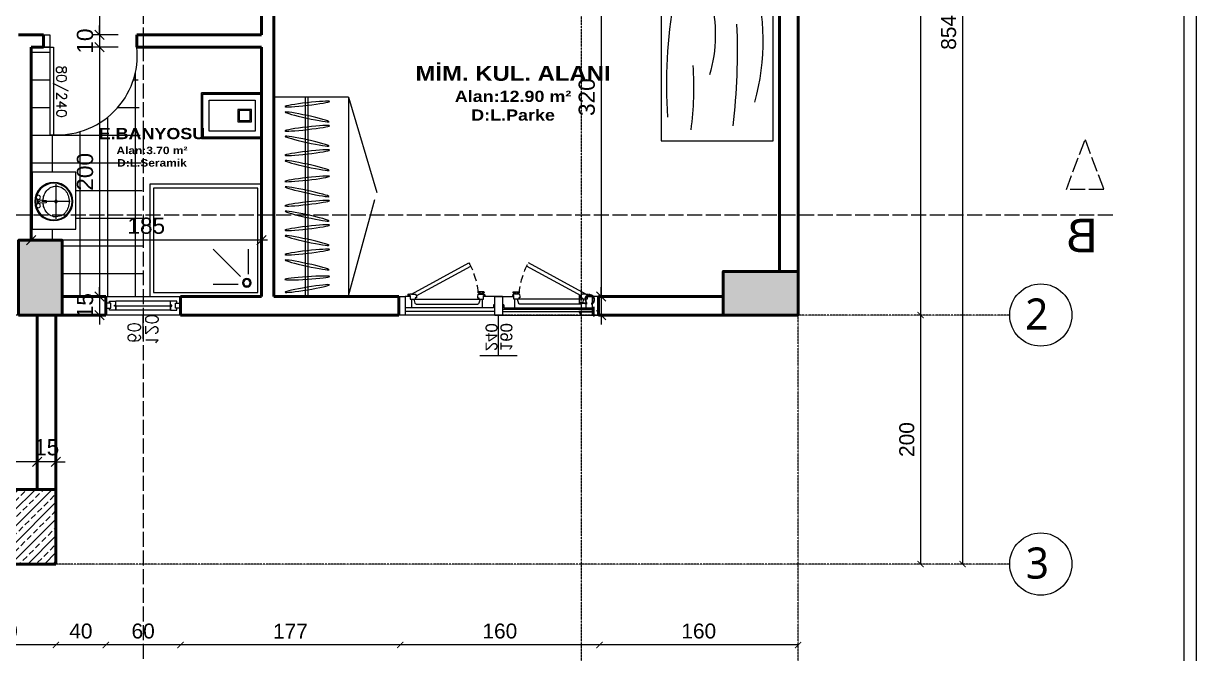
# Model space of a CAD drawing. Header units: millimetres. Extents: x 14753 to 45183, y 5640 to 19518.
# Drawn here: x 22246 to 23188, y 16275 to 16781 of the extents above; entities that cross this region are included whole.
import ezdxf

# ---------------------------------------------------------------- set-up
doc = ezdxf.new("R2010")
doc.units = ezdxf.units.MM
for name, pattern in [('ACAD_ISO02W100', [15, 12, -3]), ('DASHDOT', [25.4, 12.7, -6.35, 0, -6.35]), ('DASHDOT2', [0.5, 0.25, -0.125, 0, -0.125]), ('DASHED2', [0.375, 0.25, -0.125]), ('DOT', [0.25, 0, -0.25])]:
    doc.linetypes.add(name, pattern=pattern)
for name, color, linetype, lineweight in [('CERCEVE', 66, 'Continuous', 0), ('Duvar', 1, 'Continuous', 50), ('EŞYA TEFRİŞ', 53, 'Continuous', 13), ('GORUNUS_6_TWA', 69, 'Continuous', 9), ('k aks', 44, 'DASHDOT', 18), ('k dis olcu', 43, 'Continuous', 18), ('k ic olcu', 254, 'Continuous', 18), ('k tarama', 252, 'Continuous', 9), ('k ıslak mekan tarama', 252, 'Continuous', 9), ('kesiklii çizgi', 244, 'ACAD_ISO02W100', 5), ('Kolon', 30, 'Continuous', 50)]:
    doc.layers.add(name, color=color, linetype=linetype, lineweight=lineweight)
for name, color, linetype in [('doğrama', 140, 'Continuous'), ('kapı', 11, 'Continuous'), ('pencere', 2, 'Continuous'), ('Standart', 7, 'Continuous'), ('tefriş', 140, 'Continuous'), ('YAzı', 7, 'Continuous')]:
    doc.layers.add(name, color=color, linetype=linetype)
doc.styles.add('MtXpl_Segoe_UI', font='segoeui.ttf')
doc.styles.add('OLCU', font='romans.shx')
doc.styles.add('ROMANT', font='arial.ttf', dxfattribs={"width": 0.8, "height": 0.125})
doc.styles.get("Standard").update_dxf_attribs({"font": 'arial.ttf'})
doc.styles.add('TCOMPLEX', font='complex.shx')
doc.styles.add('Vaziyet Yazı', font='bgothm.ttf', dxfattribs={"height": 25})
doc.dimstyles.new('icolcu', dxfattribs={"dimtxt": 13, "dimasz": 7.5, "dimexe": 5, "dimexo": 5, "dimgap": 5, "dimtad": 1, "dimdec": 0, "dimtxsty": 'Standard', "dimblk": 'OBLIQUE', "dimcen": 2.5, "dimdle": 5, "dimclrd": 256, "dimclre": 256, "dimclrt": 256, "dimadec": 4, "dimazin": 0, "dimtfac": 1, "dimtdec": 0, "dimtix": 1, "dimtmove": 2, "dimatfit": 3, "dimldrblk": 'OBLIQUE', "dimfxl": 1, "dimarcsym": 0})
doc.dimstyles.new('icölcü', dxfattribs={"dimtxt": 12, "dimasz": 5, "dimexe": 1.25, "dimexo": 0.625, "dimgap": 5, "dimtad": 1, "dimdec": 0, "dimtxsty": 'Standard', "dimblk": 'ARCHTICK', "dimcen": -10, "dimse1": 1, "dimse2": 1, "dimadec": 0, "dimazin": 0, "dimtfac": 1, "dimtdec": 0, "dimtix": 1, "dimtmove": 0, "dimatfit": 3, "dimldrblk": 'ARCHTICK', "dimfxl": 1, "dimarcsym": 0})
pattern_1 = [(45, (-7754.55, -1210.899), (-6.73519209, 6.73519209), []), (45, (-7747.815, -1210.899), (-6.73519209, 6.73519209), [4.7625, -2.38125])]

# ---------------------------------------------------------------- blocks, each defined once
blk = doc.blocks.new('160-240 2')
at = {"layer": 'pencere', "lineweight": 25, "ltscale": 25}
for p, q in [((24989.05, 13487.42), (25035.12, 13512.57)), ((25128.87, 13487.42), (25082.8, 13512.57)), ((24992.74, 13486.02), (25036.56, 13509.94)), ((25125.18, 13486.02), (25081.37, 13509.94))]:
    blk.add_line(p, q, dxfattribs=at)
at = {"layer": 'pencere', "lineweight": 25}
for p, q in [((24987.89, 13485.66), (24983.89, 13485.66)), ((24986.39, 13486.42), (24987.89, 13486.42)), ((24987.32, 13487.28), (24986.89, 13486.43)), ((24986.89, 13486.42), (24986.89, 13486.43)), ((24987.89, 13486.42), (24986.89, 13486.42)), ((24988.89, 13487.42), (24987.54, 13487.42)), ((24987.89, 13486.42), (24987.89, 13483.42)), ((24987.89, 13483.42), (24988.89, 13483.42)), ((24988.89, 13487.42), (24992.19, 13487.42)), ((24988.89, 13483.42), (25045.9, 13483.42)), ((24988.89, 13483.42), (24988.89, 13476.42)), ((24990.89, 13483.42), (24991.7, 13480.18)), ((24991.89, 13484.42), (24991.89, 13483.42)), ((24992.89, 13484.42), (24991.89, 13484.42)), ((24992.44, 13487.23), (24992.89, 13485.42)), ((24992.89, 13485.42), (24992.89, 13484.42)), ((25042.35, 13487.23), (25041.9, 13485.42)), ((25041.9, 13485.42), (25041.9, 13484.42)), ((25041.9, 13484.42), (25042.9, 13484.42)), ((25042.4, 13489.17), (25042.4, 13488.67)), ((25042.59, 13487.42), (25045.9, 13487.42)), ((25047.15, 13489.42), (25042.65, 13489.42)), ((25042.65, 13488.42), (25044.15, 13488.42)), ((25042.9, 13484.42), (25042.9, 13483.42)), ((25044.04, 13483.41), (25043.1, 13480.15)), ((25044.4, 13488.17), (25044.4, 13487.42)), ((25045.4, 13487.42), (25045.4, 13488.17)), ((25045.65, 13488.42), (25047.15, 13488.42)), ((25045.9, 13487.42), (25047.24, 13487.42)), ((25045.9, 13476.42), (25045.9, 13483.42)), ((25045.9, 13483.42), (25046.9, 13483.42)), ((25046.9, 13483.42), (25046.9, 13486.42)), ((25046.9, 13486.42), (25047.9, 13486.42)), ((25046.9, 13486.42), (25047.9, 13486.42)), ((25062.03, 13485.66), (25046.9, 13485.66)), ((25047.4, 13488.67), (25047.4, 13489.17)), ((25047.47, 13487.28), (25047.9, 13486.43)), ((25047.9, 13486.42), (25047.9, 13486.43)), ((25055.9, 13485.66), (25071.03, 13485.66)), ((25070.46, 13487.28), (25070.03, 13486.43)), ((25070.03, 13486.42), (25070.03, 13486.43)), ((25071.03, 13486.42), (25070.03, 13486.42)), ((25071.03, 13486.42), (25070.03, 13486.42)), ((25070.53, 13488.67), (25070.53, 13489.17)), ((25072.03, 13487.42), (25070.68, 13487.42)), ((25070.78, 13489.42), (25075.28, 13489.42)), ((25072.28, 13488.42), (25070.78, 13488.42)), ((25071.03, 13483.42), (25071.03, 13486.42)), ((25072.03, 13483.42), (25071.03, 13483.42)), ((25075.33, 13487.42), (25072.03, 13487.42)), ((25129.03, 13483.42), (25072.03, 13483.42)), ((25072.03, 13476.42), (25072.03, 13483.42)), ((25072.53, 13487.42), (25072.53, 13488.17)), ((25073.53, 13488.17), (25073.53, 13487.42)), ((25075.28, 13488.42), (25073.78, 13488.42)), ((25073.89, 13483.41), (25074.82, 13480.15)), ((25076.03, 13484.42), (25075.03, 13484.42)), ((25075.03, 13484.42), (25075.03, 13483.42)), ((25075.53, 13489.17), (25075.53, 13488.67)), ((25075.57, 13487.23), (25076.03, 13485.42)), ((25076.03, 13485.42), (25076.03, 13484.42)), ((25125.49, 13487.23), (25125.03, 13485.42)), ((25125.03, 13485.42), (25125.03, 13484.42)), ((25125.03, 13484.42), (25126.03, 13484.42)), ((25129.03, 13487.42), (25125.73, 13487.42)), ((25126.03, 13484.42), (25126.03, 13483.42)), ((25127.03, 13483.42), (25126.22, 13480.18)), ((25129.03, 13487.42), (25130.38, 13487.42)), ((25129.03, 13483.42), (25129.03, 13476.42)), ((25130.03, 13483.42), (25129.03, 13483.42)), ((25131.53, 13486.42), (25130.03, 13486.42)), ((25130.03, 13486.42), (25130.03, 13483.42)), ((25130.03, 13486.42), (25131.03, 13486.42)), ((25130.03, 13485.66), (25134.03, 13485.66)), ((25130.6, 13487.28), (25131.03, 13486.43)), ((25131.03, 13486.42), (25131.03, 13486.43)), ((24988.89, 13476.42), (24983.89, 13476.42)), ((25055.95, 13475.42), (24983.89, 13475.42)), ((25045.9, 13476.42), (24988.89, 13476.42)), ((24992.67, 13479.42), (25042.14, 13479.42)), ((25054.82, 13476.42), (25045.9, 13476.42)), ((25054.82, 13478.92), (25055.92, 13478.93)), ((25054.82, 13478.92), (25054.82, 13476.42)), ((25055.93, 13480.16), (25055.92, 13480.16)), ((25062.03, 13478.92), (25063.11, 13478.92)), ((25063.11, 13478.92), (25063.11, 13476.42)), ((25063.11, 13476.42), (25072.03, 13476.42)), ((25072.03, 13476.42), (25129.03, 13476.42)), ((25125.25, 13479.42), (25075.78, 13479.42)), ((25129.03, 13476.42), (25134.03, 13476.42)), ((25055.94, 13473.42), (24983.89, 13473.42)), ((25061.95, 13470.66), (24983.89, 13470.66)), ((25055.97, 13470.66), (25134.03, 13470.66)), ((25062.07, 13473.42), (25134.03, 13473.42))]:
    blk.add_line(p, q, dxfattribs=at)
at = {"layer": 'pencere', "linetype": 'DOT', "lineweight": 25}
for p, q in [((24986.89, 13486.92), (24985.89, 13486.92)), ((24986.39, 13487.42), (24986.39, 13486.42)), ((25131.03, 13486.92), (25132.03, 13486.92)), ((25131.53, 13487.42), (25131.53, 13486.42))]:
    blk.add_line(p, q, dxfattribs=at)
at = {"layer": 'pencere', "lineweight": 20}
for p, q in [((25059.03, 13437.89), (25059.03, 13470.66)), ((25044.03, 13437.89), (25074.03, 13437.89))]:
    blk.add_line(p, q, dxfattribs=at)
at = {"layer": 'pencere', "lineweight": 25}
for points in [[(24978.89, 13485.66), (24983.89, 13485.66), (24983.89, 13470.66), (24978.89, 13470.66)], [(25062.03, 13485.66), (25055.9, 13485.66), (25055.97, 13470.66), (25062.1, 13470.66)], [(25139.03, 13485.66), (25134.03, 13485.66), (25134.03, 13470.66), (25139.03, 13470.66)]]:
    blk.add_lwpolyline(points, close=True, dxfattribs=at)
for centre in [(24986.39, 13486.92), (25131.53, 13486.92)]:
    blk.add_circle(centre, 0.5, dxfattribs=at)
at = {"layer": 'pencere', "linetype": 'DASHED2', "lineweight": 25, "ltscale": 25}
for centre, start, end in [((24981.51, 13483.31), 3.86149, 28.62806), ((25136.41, 13483.31), 151.37194, 176.13851)]:
    blk.add_arc(centre, 61.07, start, end, dxfattribs=at)
at = {"layer": 'pencere', "lineweight": 25}
for centre, radius, start, end in [((24987.54, 13487.17), 0.25, 90, 153.20392), ((24992.19, 13487.17), 0.25, 14.03624, 90), ((25042.59, 13487.17), 0.25, 90, 165.96376), ((25042.65, 13489.17), 0.25, 90, 180), ((25042.65, 13488.67), 0.25, 180, 270), ((25044.15, 13488.17), 0.25, 360, 90), ((25045.65, 13488.17), 0.25, 90, 180), ((25047.15, 13489.17), 0.25, 360, 90), ((25047.15, 13488.67), 0.25, 270, 360), ((25047.24, 13487.17), 0.25, 26.79608, 90), ((25070.68, 13487.17), 0.25, 90, 153.20392), ((25070.78, 13489.17), 0.25, 90, 180), ((25070.78, 13488.67), 0.25, 180, 270), ((25072.28, 13488.17), 0.25, 0, 90), ((25073.78, 13488.17), 0.25, 90, 180), ((25075.28, 13489.17), 0.25, 0, 90), ((25075.28, 13488.67), 0.25, 270, 0), ((25075.33, 13487.17), 0.25, 14.03624, 90), ((25125.73, 13487.17), 0.25, 90, 165.96376), ((25130.38, 13487.17), 0.25, 26.79608, 90), ((24992.67, 13480.42), 1, 194.03624, 270), ((25042.14, 13480.42), 1, 270, 344.04695), ((25075.78, 13480.42), 1, 195.95305, 270), ((25125.25, 13480.42), 1, 270, 345.96376)]:
    blk.add_arc(centre, radius, start, end, dxfattribs=at)
at = {"layer": 'pencere', "lineweight": 20, "style": 'ROMANT'}
for s, p in [('160', (25057.57, 13441.78)), ('240', (25069.53, 13441.68))]:
    blk.add_text(s, height=9.6, rotation=90, dxfattribs=at).set_placement(p)
blk = doc.blocks.new('yatak 190x90')
at = {"layer": 'EŞYA TEFRİŞ'}
for p, q in [((0, -190), (0, 0)), ((0, 0), (90, 0)), ((90, 0), (90, -190)), ((95, -192), (-5, -192)), ((-5, -192), (-5, -195)), ((95, -195), (-5, -195)), ((90, -190), (0, -190)), ((95, -192), (95, -195))]:
    blk.add_line(p, q, dxfattribs=at)
for centre, radius, start, end in [((-219.29, -42.27), 245.4, 355.79083, 7.83751), ((-473.53, -71.98), 534.64, 357.69213, 6.43503), ((401.38, -45.55), 396.72, 176.1493, 189.79828), ((-105.46, -80.56), 187.17, 343.54133, 15.3664), ((-71.07, -85.48), 114.65, 345.24205, 16.56878), ((23.27, -70.24), 57.11, 245.95007, 303.04948), ((96.39, -98.29), 99.36, 194.03256, 247.36813), ((151.62, -149.09), 102.02, 162.31719, 203.63996), ((61.95, -250.61), 101.07, 79.62539, 94.82117), ((5.22, -159.63), 0.81, 354.97604, 257.7791), ((29.47, -212.23), 57.52, 103.77674, 114.05422), ((61.31, -172.2), 25.41, 341.01357, 31.37446), ((47.69, -171.12), 43.97, 165.91706, 195.03884), ((5.47, -183.62), 1.11, 102.58609, 332.68271), ((45.97, -1.57), 186.79, 257.78737, 272.47958), ((69.33, -167.38), 20.59, 269.09752, 295.93881)]:
    blk.add_arc(centre, radius, start, end, dxfattribs=at)
blk = doc.blocks.new('dolap 180x65')
at = {"layer": 'EŞYA TEFRİŞ'}
for p, q in [((-5, 0), (-65, 0)), ((-65, -160), (-65, 0)), ((-32.5, 0), (-32.5, -160)), ((-30.5, 0), (-30.5, -160)), ((-5, 0), (-5, -160)), ((-65, -0.5), (-86.08, -77.67)), ((-65, -160), (-87.82, -83.32)), ((-65, -160), (-5, -160))]:
    blk.add_line(p, q, dxfattribs=at)
at = {"layer": 'EŞYA TEFRİŞ', "extrusion": (0, 0, -1)}
for centre, major_axis in [((-31.81, -6.28), (17.79, 2.96)), ((-31.71, -14.76), (17.99, 1.15)), ((-31.68, -25.25), (17.62, -3.85)), ((-31.82, -35.59), (17.91, 2.05)), ((-31.68, -44.84), (17.62, -3.85)), ((-31.82, -55.18), (17.91, 2.05)), ((-31.68, -64.44), (17.62, -3.85)), ((-31.82, -74.78), (17.91, 2.05)), ((-31.68, -84.03), (17.62, -3.85)), ((-31.82, -94.37), (17.91, 2.05)), ((-31.68, -105.05), (17.62, -3.85)), ((-31.82, -115.39), (17.91, 2.05)), ((-31.68, -124.64), (17.62, -3.85)), ((-31.82, -134.98), (17.91, 2.05)), ((-31.68, -144.12), (17.62, -3.85)), ((-31.82, -154.45), (17.91, 2.05))]:
    blk.add_ellipse(centre, major_axis=major_axis, ratio=0.056377, dxfattribs=at)
blk = doc.blocks.new('klozet gömme')
at = {"layer": 'tefriş'}
for p, q in [((19944.26, 5886.89), (19992.26, 5886.89)), ((19992.26, 5886.89), (19944.26, 5886.89)), ((19944.26, 5886.89), (19944.26, 5850.13)), ((19944.26, 5885.89), (19991.26, 5885.89)), ((19949.26, 5856.13), (19949.26, 5880.89)), ((19949.26, 5880.89), (19986.26, 5880.89)), ((19986.26, 5880.89), (19986.26, 5856.13)), ((19991.26, 5885.89), (19991.26, 5851.13)), ((19992.26, 5886.89), (19992.26, 5850.13)), ((19992.26, 5850.13), (19992.26, 5886.89)), ((19963.26, 5873.51), (19952.26, 5873.51)), ((19952.26, 5873.51), (19952.26, 5863.51)), ((19962.26, 5872.51), (19953.26, 5872.51)), ((19953.26, 5872.51), (19953.26, 5864.51)), ((19962.26, 5864.51), (19962.26, 5872.51)), ((19963.26, 5863.51), (19963.26, 5873.51)), ((19952.26, 5863.51), (19963.26, 5863.51)), ((19953.26, 5864.51), (19962.26, 5864.51)), ((19991.26, 5851.13), (19944.26, 5851.13)), ((19986.26, 5856.13), (19949.26, 5856.13)), ((19992.26, 5850.13), (19944.26, 5850.13)), ((19944.26, 5850.13), (19992.26, 5850.13))]:
    blk.add_line(p, q, dxfattribs=at)
blk = doc.blocks.new('lavabo 2')
at = {"layer": 'tefriş', "lineweight": 13}
for p, q in [((4054.38, 1972.62), (4054.38, 2018.37)), ((4054.38, 2018.37), (4090.38, 2018.37)), ((4055.38, 1972.62), (4055.38, 2018.37)), ((4090.38, 2018.37), (4090.38, 1972.62)), ((4074.38, 1982.26), (4074.38, 2010.26)), ((4074.38, 2008.86), (4074.38, 2010.26)), ((4078.42, 2007.75), (4074.48, 2008.66)), ((4059.31, 1994.31), (4059.31, 1998.21)), ((4061.18, 1998.01), (4061.18, 1998.21)), ((4066.58, 1997.19), (4061.48, 1997.68)), ((4061.71, 1996.26), (4060.38, 1996.26)), ((4061.18, 1994.31), (4061.18, 1994.51)), ((4061.48, 1994.85), (4066.58, 1995.33)), ((4085.71, 1996.26), (4063.04, 1996.26)), ((4066.58, 1995.33), (4066.58, 1997.19)), ((4074.38, 1982.99), (4074.38, 1984.26)), ((4090.38, 1972.62), (4054.38, 1972.62))]:
    blk.add_line(p, q, dxfattribs=at)
for centre, radius in [((4072.64, 1996.26), 15.33), ((4072.64, 1996.26), 14.67), ((4060.24, 1999.59), 1.67), ((4060.24, 1992.93), 1.67), ((4060.24, 1996.26), 0.533), ((4074.38, 1996.26), 1)]:
    blk.add_circle(centre, radius, dxfattribs=at)
for centre, radius, start, end in [((4075.28, 1998.02), 10.83, 115.99472, 139.65335), ((4074.48, 1999.67), 8.99, 90, 115.99472), ((4073.67, 1998.02), 10.83, 40.34665, 64.00528), ((4061.51, 1998.01), 0.333, 180, 264.60905), ((4078.5, 1996.26), 14.56, 160.61513, 175.36226), ((4076.53, 1996.95), 12.47, 139.65335, 160.61513), ((4072.42, 1996.95), 12.47, 19.38487, 40.34665), ((4070.45, 1996.26), 14.56, 360, 19.38487), ((4061.51, 1994.51), 0.333, 95.39095, 180), ((4078.5, 1996.26), 14.56, 184.63774, 199.38487), ((4076.53, 1995.57), 12.47, 199.38487, 220.34665), ((4072.42, 1995.57), 12.47, 319.65335, 340.61513), ((4070.45, 1996.26), 14.56, 340.61513, 360), ((4075.28, 1994.5), 10.83, 220.34665, 244.00528), ((4074.48, 1992.86), 8.99, 244.00528, 270), ((4074.48, 1992.86), 8.99, 270, 295.99472), ((4073.67, 1994.5), 10.83, 295.99472, 319.65335)]:
    blk.add_arc(centre, radius, start, end, dxfattribs=at)
blk = doc.blocks.new('KASA-2')
for p, q in [((-0.5, -0.5), (-0.5, 0.5)), ((-0.5, 0.5), (0.5, 0.5)), ((0.5, 0.5), (0.5, -0.5)), ((0.5, -0.5), (-0.5, -0.5))]:
    blk.add_line(p, q)
blk = doc.blocks.new('80 lık kapı 2')
at = {"layer": 'kapı'}
for p, q in [((4385.24, 2276.43), (4393.19, 2276.43)), ((4390.24, 2276.43), (4393.19, 2276.43)), ((4390.24, 2276.43), (4390.24, 2206.43)), ((4393.19, 2276.43), (4393.19, 2206.48))]:
    blk.add_line(p, q, dxfattribs=at)
blk.add_arc((4396.56, 2270.11), 64, 264.33547, 5.66453, dxfattribs=at)
at = {"layer": 'kapı', "xscale": 5, "yscale": 10, "zscale": 5, "rotation": 180}
for p in [(4387.74, 2281.43), (4462.74, 2281.43)]:
    blk.add_blockref('KASA-2', p, dxfattribs=at)
at = {"layer": 'kapı', "style": 'OLCU'}
blk.add_text('80/240', height=8, rotation=270, dxfattribs=at).set_placement((4395.74, 2261.77))
blk = doc.blocks.new('küvet')
at = {"layer": 'tefriş'}
for p, q in [((4114.65, 2070.49), (4114.65, 2160.49)), ((4114.65, 2160.49), (4204.38, 2160.49)), ((4204.38, 2160.49), (4204.38, 2070.49)), ((4117.65, 2073.49), (4117.65, 2157.49)), ((4117.65, 2157.49), (4201.38, 2157.49)), ((4201.38, 2157.49), (4201.38, 2073.49)), ((4201.38, 2073.49), (4117.65, 2073.49)), ((4204.38, 2070.49), (4114.65, 2070.49))]:
    blk.add_line(p, q, dxfattribs=at)
at = {"layer": 'tefriş', "lineweight": 13}
for p, q in [((4165.7, 2150.61), (4185.7, 2150.61)), ((4187.7, 2144.61), (4165.7, 2122.61)), ((4193.7, 2122.61), (4193.7, 2142.61))]:
    blk.add_line(p, q, dxfattribs=at)
for radius in [3.5, 2.6]:
    blk.add_circle((4192.65, 2149.56), radius, dxfattribs=at)
blk = doc.blocks.new('KESİT')
at = {"layer": 'kesiklii çizgi', "color": 3}
for p, q in [((381060, 4552610), (381060, 4551290)), ((380303.46, 4551890), (380288.46, 4551850)), ((380318.46, 4551850), (380303.46, 4551890)), ((380281.07, 4551829.46), (381920, 4551829.46))]:
    blk.add_line(p, q, dxfattribs=at)
blk.add_lwpolyline([(380288.46, 4551850), (380318.46, 4551850)], dxfattribs=at)
blk.add_text('B', height=27, dxfattribs=at).set_placement((380293.46, 4551799.5))
blk = doc.blocks.new('60-120')
at = {"layer": 'GORUNUS_6_TWA', "color": 2, "linetype": 'Continuous', "ltscale": 0.02}
for p, q in [((374289.58, 4546016.34), (374289.58, 4545997.16)), ((374266.58, 4545989.66), (374312.58, 4545989.66)), ((374311.58, 4545993.16), (374267.58, 4545993.16)), ((374311.58, 4545986.16), (374267.58, 4545986.16))]:
    blk.add_line(p, q, dxfattribs=at)
blk.add_lwpolyline([(374319.58, 4545997.16), (374259.58, 4545997.16), (374259.58, 4545982.16), (374319.58, 4545982.16)], close=True, dxfattribs=at)
for points in [[(374259.58, 4545991.66), (374263.58, 4545991.66), (374263.58, 4545987.66), (374259.58, 4545987.66), (374259.58, 4545991.66)], [(374267.58, 4545993.16), (374262.58, 4545993.16), (374262.58, 4545991.66)], [(374262.58, 4545987.66), (374262.58, 4545986.16), (374267.58, 4545986.16), (374267.58, 4545986.16)], [(374267.58, 4545990.16), (374267.58, 4545993.16), (374267.58, 4545993.16), (374267.58, 4545990.16), (374266.58, 4545990.16), (374266.58, 4545989.16), (374267.58, 4545989.16), (374267.58, 4545986.16)], [(374311.58, 4545993.16), (374316.58, 4545993.16), (374316.58, 4545991.66)], [(374311.58, 4545990.16), (374311.58, 4545993.16), (374311.58, 4545993.16), (374311.58, 4545990.16), (374312.58, 4545990.16), (374312.58, 4545989.16), (374311.58, 4545989.16), (374311.58, 4545986.16)], [(374316.58, 4545987.66), (374316.58, 4545986.16), (374311.58, 4545986.16), (374311.58, 4545986.16)], [(374319.58, 4545991.66), (374315.58, 4545991.66), (374315.58, 4545987.66), (374319.58, 4545987.66), (374319.58, 4545991.66)]]:
    blk.add_lwpolyline(points, dxfattribs=at)
at = {"layer": 'GORUNUS_6_TWA', "color": 2, "linetype": 'Continuous', "ltscale": 0.02, "style": 'TCOMPLEX'}
for s, p in [('60', (374277.47, 4546019.94)), ('120', (374291.65, 4546022.08))]:
    blk.add_text(s, height=10, rotation=270, dxfattribs=at).set_placement(p)
blk = doc.blocks.new('_ArchTick')
at = {"color": 0, "linetype": 'ByBlock', "const_width": 0.15}
blk.add_lwpolyline([(-0.5, -0.5), (0.5, 0.5)], dxfattribs=at)
blk = doc.blocks.new('*D97')
at = {"layer": 'Defpoints', "color": 0, "transparency": 16777216}
for p in [(23000.41, 17200.61), (23000.41, 16346.61), (23000.41, 16346.61)]:
    blk.add_point(p, dxfattribs=at)
at = {"layer": 'k dis olcu', "color": 0, "lineweight": -2, "transparency": 16777216}
blk.add_line((23000.41, 17200.61), (23000.41, 16346.61), dxfattribs=at)
at = {"layer": 'k dis olcu', "color": 0, "lineweight": -2, "transparency": 16777216, "xscale": 5, "yscale": 5, "zscale": 5}
for p, rotation in [((23000.41, 17200.61), 90), ((23000.41, 16346.61), 270)]:
    blk.add_blockref('_ArchTick', p, dxfattribs=dict(at, rotation=rotation))
at = {"layer": 'k dis olcu', "color": 0, "transparency": 16777216, "insert": (22989.28, 16773.61), "char_height": 12, "attachment_point": 5, "rotation": 90}
blk.add_mtext('854', dxfattribs=at)
blk = doc.blocks.new('*D98')
at = {"layer": 'Defpoints', "color": 0, "transparency": 16777216}
for p in [(22966.79, 16546.61), (22966.79, 16546.61), (22966.79, 16346.61)]:
    blk.add_point(p, dxfattribs=at)
at = {"layer": 'k dis olcu', "color": 0, "lineweight": -2, "transparency": 16777216}
blk.add_line((22966.79, 16346.61), (22966.79, 16546.61), dxfattribs=at)
at = {"layer": 'k dis olcu', "color": 0, "lineweight": -2, "transparency": 16777216, "xscale": 5, "yscale": 5, "zscale": 5}
for p, rotation in [((22966.79, 16546.61), 90), ((22966.79, 16346.61), 270)]:
    blk.add_blockref('_ArchTick', p, dxfattribs=dict(at, rotation=rotation))
at = {"layer": 'k dis olcu', "color": 0, "transparency": 16777216, "insert": (22955.67, 16446.61), "char_height": 12, "attachment_point": 5, "rotation": 90}
blk.add_mtext('200', dxfattribs=at)
blk = doc.blocks.new('*D99')
at = {"layer": 'Defpoints', "color": 0, "transparency": 16777216}
for p in [(22966.79, 17200.61), (22966.79, 17200.61), (22966.79, 16546.61)]:
    blk.add_point(p, dxfattribs=at)
at = {"layer": 'k dis olcu', "color": 0, "lineweight": -2, "transparency": 16777216}
blk.add_line((22966.79, 16546.61), (22966.79, 17200.61), dxfattribs=at)
at = {"layer": 'k dis olcu', "color": 0, "lineweight": -2, "transparency": 16777216, "xscale": 5, "yscale": 5, "zscale": 5}
for p, rotation in [((22966.79, 17200.61), 90), ((22966.79, 16546.61), 270)]:
    blk.add_blockref('_ArchTick', p, dxfattribs=dict(at, rotation=rotation))
at = {"layer": 'k dis olcu', "color": 0, "transparency": 16777216, "insert": (22955.67, 16873.61), "char_height": 12, "attachment_point": 5, "rotation": 90}
blk.add_mtext('654', dxfattribs=at)
blk = doc.blocks.new('*D104')
at = {"layer": 'Defpoints', "color": 0, "transparency": 16777216}
for p in [(22708.78, 16546.61), (22868.28, 16546.61), (22708.78, 16281.61)]:
    blk.add_point(p, dxfattribs=at)
at = {"layer": 'k dis olcu', "color": 0, "lineweight": -2, "transparency": 16777216}
blk.add_line((22868.28, 16281.61), (22708.78, 16281.61), dxfattribs=at)
at = {"layer": 'k dis olcu', "color": 0, "lineweight": -2, "transparency": 16777216, "xscale": 5, "yscale": 5, "zscale": 5, "rotation": 180}
blk.add_blockref('_ArchTick', (22708.78, 16281.61), dxfattribs=at)
at = {"layer": 'k dis olcu', "color": 0, "lineweight": -2, "transparency": 16777216, "xscale": 5, "yscale": 5, "zscale": 5}
blk.add_blockref('_ArchTick', (22868.28, 16281.61), dxfattribs=at)
at = {"layer": 'k dis olcu', "color": 0, "transparency": 16777216, "insert": (22788.53, 16292.74), "char_height": 12, "attachment_point": 5}
blk.add_mtext('160', dxfattribs=at)
blk = doc.blocks.new('*D105')
at = {"layer": 'Defpoints', "color": 0, "transparency": 16777216}
for p in [(22548.78, 16546.61), (22708.78, 16546.61), (22548.78, 16281.61)]:
    blk.add_point(p, dxfattribs=at)
at = {"layer": 'k dis olcu', "color": 0, "lineweight": -2, "transparency": 16777216}
blk.add_line((22708.78, 16281.61), (22548.78, 16281.61), dxfattribs=at)
at = {"layer": 'k dis olcu', "color": 0, "lineweight": -2, "transparency": 16777216, "xscale": 5, "yscale": 5, "zscale": 5, "rotation": 180}
blk.add_blockref('_ArchTick', (22548.78, 16281.61), dxfattribs=at)
at = {"layer": 'k dis olcu', "color": 0, "lineweight": -2, "transparency": 16777216, "xscale": 5, "yscale": 5, "zscale": 5}
blk.add_blockref('_ArchTick', (22708.78, 16281.61), dxfattribs=at)
at = {"layer": 'k dis olcu', "color": 0, "transparency": 16777216, "insert": (22628.78, 16292.74), "char_height": 12, "attachment_point": 5}
blk.add_mtext('160', dxfattribs=at)
blk = doc.blocks.new('*D106')
at = {"layer": 'Defpoints', "color": 0, "transparency": 16777216}
for p in [(22372.28, 16546.61), (22548.78, 16546.61), (22372.28, 16281.61)]:
    blk.add_point(p, dxfattribs=at)
at = {"layer": 'k dis olcu', "color": 0, "lineweight": -2, "transparency": 16777216}
blk.add_line((22548.78, 16281.61), (22372.28, 16281.61), dxfattribs=at)
at = {"layer": 'k dis olcu', "color": 0, "lineweight": -2, "transparency": 16777216, "xscale": 5, "yscale": 5, "zscale": 5, "rotation": 180}
blk.add_blockref('_ArchTick', (22372.28, 16281.61), dxfattribs=at)
at = {"layer": 'k dis olcu', "color": 0, "lineweight": -2, "transparency": 16777216, "xscale": 5, "yscale": 5, "zscale": 5}
blk.add_blockref('_ArchTick', (22548.78, 16281.61), dxfattribs=at)
at = {"layer": 'k dis olcu', "color": 0, "transparency": 16777216, "insert": (22460.53, 16292.64), "char_height": 12, "attachment_point": 5}
blk.add_mtext('177', dxfattribs=at)
blk = doc.blocks.new('*D107')
at = {"layer": 'Defpoints', "color": 0, "transparency": 16777216}
for p in [(22192.28, 16346.61), (22272.28, 16346.61), (22192.28, 16281.61)]:
    blk.add_point(p, dxfattribs=at)
at = {"layer": 'k dis olcu', "color": 0, "lineweight": -2, "transparency": 16777216}
blk.add_line((22272.28, 16281.61), (22192.28, 16281.61), dxfattribs=at)
at = {"layer": 'k dis olcu', "color": 0, "lineweight": -2, "transparency": 16777216, "xscale": 5, "yscale": 5, "zscale": 5, "rotation": 180}
blk.add_blockref('_ArchTick', (22192.28, 16281.61), dxfattribs=at)
at = {"layer": 'k dis olcu', "color": 0, "lineweight": -2, "transparency": 16777216, "xscale": 5, "yscale": 5, "zscale": 5}
blk.add_blockref('_ArchTick', (22272.28, 16281.61), dxfattribs=at)
at = {"layer": 'k dis olcu', "color": 0, "transparency": 16777216, "insert": (22232.28, 16292.74), "char_height": 12, "attachment_point": 5}
blk.add_mtext('80', dxfattribs=at)
blk = doc.blocks.new('*D116')
at = {"layer": 'Defpoints', "color": 0, "transparency": 16777216}
for p in [(22312.28, 16546.61), (22372.28, 16546.61), (22312.28, 16281.61)]:
    blk.add_point(p, dxfattribs=at)
at = {"layer": 'k dis olcu', "color": 0, "lineweight": -2, "transparency": 16777216}
blk.add_line((22372.28, 16281.61), (22312.28, 16281.61), dxfattribs=at)
at = {"layer": 'k dis olcu', "color": 0, "lineweight": -2, "transparency": 16777216, "xscale": 5, "yscale": 5, "zscale": 5, "rotation": 180}
blk.add_blockref('_ArchTick', (22312.28, 16281.61), dxfattribs=at)
at = {"layer": 'k dis olcu', "color": 0, "lineweight": -2, "transparency": 16777216, "xscale": 5, "yscale": 5, "zscale": 5}
blk.add_blockref('_ArchTick', (22372.28, 16281.61), dxfattribs=at)
at = {"layer": 'k dis olcu', "color": 0, "transparency": 16777216, "insert": (22342.28, 16292.74), "char_height": 12, "attachment_point": 5}
blk.add_mtext('60', dxfattribs=at)
blk = doc.blocks.new('*D117')
at = {"layer": 'Defpoints', "color": 0, "transparency": 16777216}
for p in [(22312.28, 16546.61), (22272.28, 16346.61), (22272.28, 16281.61)]:
    blk.add_point(p, dxfattribs=at)
at = {"layer": 'k dis olcu', "color": 0, "lineweight": -2, "transparency": 16777216}
blk.add_line((22312.28, 16281.61), (22272.28, 16281.61), dxfattribs=at)
at = {"layer": 'k dis olcu', "color": 0, "lineweight": -2, "transparency": 16777216, "xscale": 5, "yscale": 5, "zscale": 5, "rotation": 180}
blk.add_blockref('_ArchTick', (22272.28, 16281.61), dxfattribs=at)
at = {"layer": 'k dis olcu', "color": 0, "lineweight": -2, "transparency": 16777216, "xscale": 5, "yscale": 5, "zscale": 5}
blk.add_blockref('_ArchTick', (22312.28, 16281.61), dxfattribs=at)
at = {"layer": 'k dis olcu', "color": 0, "transparency": 16777216, "insert": (22292.28, 16292.74), "char_height": 12, "attachment_point": 5}
blk.add_mtext('40', dxfattribs=at)
blk = doc.blocks.new('_Oblique')
at = {"color": 0, "linetype": 'ByBlock', "lineweight": -2}
blk.add_line((-0.5, -0.5), (0.5, 0.5), dxfattribs=at)
blk = doc.blocks.new('*D177')
at = {"layer": 'Defpoints', "color": 0, "transparency": 16777216}
for p in [(22710.28, 16881.61), (22710.28, 16561.61), (22710.28, 16561.61)]:
    blk.add_point(p, dxfattribs=at)
at = {"layer": 'k ic olcu', "lineweight": -2, "transparency": 16777216}
for p, q in [((22710.28, 16886.61), (22710.28, 16556.61)), ((22705.28, 16881.61), (22705.28, 16881.61)), ((22705.28, 16561.61), (22705.28, 16561.61))]:
    blk.add_line(p, q, dxfattribs=at)
at = {"layer": 'k ic olcu', "lineweight": -2, "transparency": 16777216, "xscale": 7.5, "yscale": 7.5, "zscale": 7.5}
for p, rotation in [((22710.28, 16881.61), 90), ((22710.28, 16561.61), 270)]:
    blk.add_blockref('_Oblique', p, dxfattribs=dict(at, rotation=rotation))
at = {"layer": 'k ic olcu', "transparency": 16777216, "insert": (22698.64, 16721.61), "char_height": 13, "attachment_point": 5, "rotation": 90}
blk.add_mtext('320', dxfattribs=at)
blk = doc.blocks.new('*D178')
at = {"layer": 'Defpoints', "color": 0, "transparency": 16777216}
for p in [(22710.28, 16561.61), (22710.28, 16546.61), (22710.28, 16546.61)]:
    blk.add_point(p, dxfattribs=at)
at = {"layer": 'k ic olcu', "lineweight": -2, "transparency": 16777216}
for p, q in [((22710.28, 16561.61), (22710.28, 16569.11)), ((22705.28, 16561.61), (22705.28, 16561.61)), ((22710.28, 16561.61), (22710.28, 16546.61)), ((22705.28, 16546.61), (22705.28, 16546.61)), ((22710.28, 16546.61), (22710.28, 16539.11))]:
    blk.add_line(p, q, dxfattribs=at)
at = {"layer": 'k ic olcu', "lineweight": -2, "transparency": 16777216, "xscale": 7.5, "yscale": 7.5, "zscale": 7.5}
for p, rotation in [((22710.28, 16561.61), 270), ((22710.28, 16546.61), 90)]:
    blk.add_blockref('_Oblique', p, dxfattribs=dict(at, rotation=rotation))
at = {"layer": 'k ic olcu', "transparency": 16777216, "insert": (22698.64, 16554.11), "char_height": 13, "attachment_point": 5, "rotation": 90}
blk.add_mtext('15', dxfattribs=at)
blk = doc.blocks.new('*D186')
at = {"layer": 'Defpoints', "color": 0, "transparency": 16777216}
for p in [(22307.28, 16881.61), (22307.28, 16771.61), (22327.28, 16771.61)]:
    blk.add_point(p, dxfattribs=at)
at = {"layer": 'k ic olcu', "lineweight": -2, "transparency": 16777216}
for p, q in [((22307.28, 16886.61), (22307.28, 16766.61)), ((22302.28, 16881.61), (22302.28, 16881.61)), ((22322.28, 16771.61), (22302.28, 16771.61))]:
    blk.add_line(p, q, dxfattribs=at)
at = {"layer": 'k ic olcu', "lineweight": -2, "transparency": 16777216, "xscale": 7.5, "yscale": 7.5, "zscale": 7.5}
for p, rotation in [((22307.28, 16881.61), 90), ((22307.28, 16771.61), 270)]:
    blk.add_blockref('_Oblique', p, dxfattribs=dict(at, rotation=rotation))
at = {"layer": 'k ic olcu', "transparency": 16777216, "insert": (22295.64, 16826.61), "char_height": 13, "attachment_point": 5, "rotation": 90}
blk.add_mtext('110', dxfattribs=at)
blk = doc.blocks.new('*D187')
at = {"layer": 'Defpoints', "color": 0, "transparency": 16777216}
for p in [(22327.28, 16771.61), (22307.28, 16761.61), (22327.28, 16761.61)]:
    blk.add_point(p, dxfattribs=at)
at = {"layer": 'k ic olcu', "lineweight": -2, "transparency": 16777216}
for p, q in [((22322.28, 16771.61), (22302.28, 16771.61)), ((22307.28, 16771.61), (22307.28, 16779.11)), ((22307.28, 16771.61), (22307.28, 16761.61)), ((22322.28, 16761.61), (22302.28, 16761.61)), ((22307.28, 16761.61), (22307.28, 16754.11))]:
    blk.add_line(p, q, dxfattribs=at)
at = {"layer": 'k ic olcu', "lineweight": -2, "transparency": 16777216, "xscale": 7.5, "yscale": 7.5, "zscale": 7.5}
for p, rotation in [((22307.28, 16771.61), 270), ((22307.28, 16761.61), 90)]:
    blk.add_blockref('_Oblique', p, dxfattribs=dict(at, rotation=rotation))
at = {"layer": 'k ic olcu', "transparency": 16777216, "insert": (22295.64, 16766.61), "char_height": 13, "attachment_point": 5, "rotation": 90}
blk.add_mtext('10', dxfattribs=at)
blk = doc.blocks.new('*D188')
at = {"layer": 'Defpoints', "color": 0, "transparency": 16777216}
for p in [(22327.28, 16761.61), (22307.28, 16561.61), (22307.28, 16561.61)]:
    blk.add_point(p, dxfattribs=at)
at = {"layer": 'k ic olcu', "lineweight": -2, "transparency": 16777216}
for p, q in [((22307.28, 16766.61), (22307.28, 16556.61)), ((22322.28, 16761.61), (22302.28, 16761.61)), ((22302.28, 16561.61), (22302.28, 16561.61))]:
    blk.add_line(p, q, dxfattribs=at)
at = {"layer": 'k ic olcu', "lineweight": -2, "transparency": 16777216, "xscale": 7.5, "yscale": 7.5, "zscale": 7.5}
for p, rotation in [((22307.28, 16761.61), 90), ((22307.28, 16561.61), 270)]:
    blk.add_blockref('_Oblique', p, dxfattribs=dict(at, rotation=rotation))
at = {"layer": 'k ic olcu', "transparency": 16777216, "insert": (22295.64, 16661.61), "char_height": 13, "attachment_point": 5, "rotation": 90}
blk.add_mtext('200', dxfattribs=at)
blk = doc.blocks.new('*D189')
at = {"layer": 'Defpoints', "color": 0, "transparency": 16777216}
for p in [(22307.28, 16561.61), (22307.28, 16546.61), (22307.28, 16546.61)]:
    blk.add_point(p, dxfattribs=at)
at = {"layer": 'k ic olcu', "lineweight": -2, "transparency": 16777216}
for p, q in [((22307.28, 16561.61), (22307.28, 16569.11)), ((22302.28, 16561.61), (22302.28, 16561.61)), ((22307.28, 16561.61), (22307.28, 16546.61)), ((22302.28, 16546.61), (22302.28, 16546.61)), ((22307.28, 16546.61), (22307.28, 16539.11))]:
    blk.add_line(p, q, dxfattribs=at)
at = {"layer": 'k ic olcu', "lineweight": -2, "transparency": 16777216, "xscale": 7.5, "yscale": 7.5, "zscale": 7.5}
for p, rotation in [((22307.28, 16561.61), 270), ((22307.28, 16546.61), 90)]:
    blk.add_blockref('_Oblique', p, dxfattribs=dict(at, rotation=rotation))
at = {"layer": 'k ic olcu', "transparency": 16777216, "insert": (22295.64, 16554.11), "char_height": 13, "attachment_point": 5, "rotation": 90}
blk.add_mtext('15', dxfattribs=at)
blk = doc.blocks.new('*D194')
at = {"layer": 'Defpoints', "color": 0, "transparency": 16777216}
for p in [(22257.28, 16428.71), (22257.28, 16428.71), (22272.28, 16428.71)]:
    blk.add_point(p, dxfattribs=at)
at = {"layer": 'k ic olcu', "lineweight": -2, "transparency": 16777216}
for p, q in [((22257.28, 16428.71), (22249.78, 16428.71)), ((22272.28, 16428.71), (22257.28, 16428.71)), ((22272.28, 16428.71), (22279.78, 16428.71))]:
    blk.add_line(p, q, dxfattribs=at)
at = {"layer": 'k ic olcu', "lineweight": -2, "transparency": 16777216, "xscale": 7.5, "yscale": 7.5, "zscale": 7.5}
blk.add_blockref('_Oblique', (22257.28, 16428.71), dxfattribs=at)
at = {"layer": 'k ic olcu', "lineweight": -2, "transparency": 16777216, "xscale": 7.5, "yscale": 7.5, "zscale": 7.5, "rotation": 180}
blk.add_blockref('_Oblique', (22272.28, 16428.71), dxfattribs=at)
at = {"layer": 'k ic olcu', "transparency": 16777216, "insert": (22264.78, 16440.34), "char_height": 13, "attachment_point": 5}
blk.add_mtext('15', dxfattribs=at)
blk = doc.blocks.new('*D195')
at = {"layer": 'Defpoints', "color": 0, "transparency": 16777216}
for p in [(21807.28, 16428.71), (21807.28, 16428.71), (22257.28, 16428.71)]:
    blk.add_point(p, dxfattribs=at)
at = {"layer": 'k ic olcu', "lineweight": -2, "transparency": 16777216}
blk.add_line((22262.28, 16428.71), (21802.28, 16428.71), dxfattribs=at)
at = {"layer": 'k ic olcu', "lineweight": -2, "transparency": 16777216, "xscale": 7.5, "yscale": 7.5, "zscale": 7.5, "rotation": 180}
blk.add_blockref('_Oblique', (21807.28, 16428.71), dxfattribs=at)
at = {"layer": 'k ic olcu', "lineweight": -2, "transparency": 16777216, "xscale": 7.5, "yscale": 7.5, "zscale": 7.5}
blk.add_blockref('_Oblique', (22257.28, 16428.71), dxfattribs=at)
at = {"layer": 'k ic olcu', "transparency": 16777216, "insert": (22032.28, 16440.34), "char_height": 13, "attachment_point": 5}
blk.add_mtext('450', dxfattribs=at)
blk = doc.blocks.new('*D197')
at = {"layer": 'Defpoints', "color": 0, "transparency": 16777216}
for p in [(22252.28, 16606.61), (22252.28, 16606.61), (22437.28, 16579.3)]:
    blk.add_point(p, dxfattribs=at)
at = {"layer": 'k ic olcu', "lineweight": -2, "transparency": 16777216}
for p, q in [((22437.28, 16584.3), (22437.28, 16611.61)), ((22442.28, 16606.61), (22247.28, 16606.61))]:
    blk.add_line(p, q, dxfattribs=at)
at = {"layer": 'k ic olcu', "lineweight": -2, "transparency": 16777216, "xscale": 7.5, "yscale": 7.5, "zscale": 7.5, "rotation": 180}
blk.add_blockref('_Oblique', (22252.28, 16606.61), dxfattribs=at)
at = {"layer": 'k ic olcu', "lineweight": -2, "transparency": 16777216, "xscale": 7.5, "yscale": 7.5, "zscale": 7.5}
blk.add_blockref('_Oblique', (22437.28, 16606.61), dxfattribs=at)
at = {"layer": 'k ic olcu', "transparency": 16777216, "insert": (22344.78, 16618.25), "char_height": 13, "attachment_point": 5}
blk.add_mtext('185', dxfattribs=at)
blk = doc.blocks.new('KT')
at = {"layer": 'k tarama'}
h = blk.add_hatch(dxfattribs=at)
h.set_pattern_fill('ANSI33', color=256, scale=1.5)
h.set_pattern_definition(pattern_1)
h.paths.add_polyline_path([(381102.61, 4550660.52), (381127.61, 4550660.52), (381127.61, 4550471.52), (381102.61, 4550471.52)])
h.paths.add_polyline_path([(381529.61, 4550660.52), (381554.61, 4550660.52), (381554.61, 4550471.52), (381529.61, 4550471.52)])
h.paths.add_polyline_path([(381693.61, 4550660.52), (381728.61, 4550660.52), (381728.61, 4550600.52), (381693.61, 4550600.52)])
h.paths.add_polyline_path([(381668.61, 4550041.52), (381728.61, 4550041.52), (381728.61, 4550006.52), (381668.61, 4550006.52)])
h.paths.add_polyline_path([(381102.61, 4550066.52), (381137.61, 4550066.52), (381137.61, 4550006.52), (381102.61, 4550006.52)])
h.paths.add_polyline_path([(380652.61, 4550066.52), (380687.61, 4550066.52), (380687.61, 4550006.52), (380652.61, 4550006.52)])
h = blk.add_hatch(dxfattribs=at)
h.set_pattern_fill('ANSI33', color=256, scale=1.5)
h.set_pattern_definition(pattern_1)
h.paths.add_polyline_path([(381097.61, 4549866.52), (381132.61, 4549866.52), (381132.61, 4549806.52), (381097.61, 4549806.52)])
h.paths.add_polyline_path([(380652.61, 4549866.52), (380687.61, 4549866.52), (380687.61, 4549806.52), (380652.61, 4549806.52)])
at = {"layer": 'k aks', "linetype": 'DASHDOT2'}
for p, q in [((381554.61, 4549658.12), (381554.61, 4550790.52)), ((381728.61, 4549658.12), (381728.61, 4550790.52)), ((381898.61, 4550006.52), (380436.61, 4550006.52)), ((381898.61, 4549806.52), (380436.61, 4549806.52))]:
    blk.add_line(p, q, dxfattribs=at)
at = {"layer": 'k aks', "linetype": 'Continuous'}
for centre in [(381923.61, 4550006.52), (381923.61, 4549806.52)]:
    blk.add_circle(centre, 25, dxfattribs=at)
at = {"layer": 'Kolon'}
blk.add_lwpolyline([(381102.61, 4550006.52), (381102.61, 4550066.52), (381137.61, 4550066.52), (381137.61, 4550006.52)], close=True, dxfattribs=at)
for points in [[(381728.61, 4550041.52), (381728.61, 4550006.52), (381668.61, 4550006.52), (381668.61, 4550041.52), (381728.61, 4550041.52)], [(381132.61, 4549806.52), (381097.61, 4549806.52), (381097.61, 4549866.52), (381132.61, 4549866.52), (381132.61, 4549806.52)]]:
    blk.add_lwpolyline(points, dxfattribs=at)
at = {"layer": 'k aks', "style": 'MtXpl_Segoe_UI'}
for s, p in [('2', (381911.05, 4549994.83)), ('3', (381911.52, 4549794.83))]:
    blk.add_text(s, height=25, dxfattribs=at).set_placement(p)

msp = doc.modelspace()

# ---------------------------------------------------------------- hatches: boundary and pattern name
at = {"layer": 'k ıslak mekan tarama'}
h = msp.add_hatch(dxfattribs=at)
h.set_pattern_fill('NET', color=256, scale=7)
h.paths.add_polyline_path([(22345.53, 17365.66), (22345.53, 17404.43), (22305.03, 17404.43), (22305.03, 17365.66)])
h.paths.add_polyline_path([(22342.28, 16626.92), (22288.28, 16626.92), (22288.28, 16615.65), (22252.28, 16615.65), (22252.28, 16606.61), (22277.28, 16606.61), (22277.28, 16561.61), (22312.28, 16561.61), (22342.28, 16561.61)])
h.paths.add_polyline_path([(22337.59, 16755.3, -0.443476), (22267.28, 16691.61), (22267.28, 16761.61), (22262.28, 16761.61), (22252.28, 16761.61), (22252.28, 16661.4), (22288.28, 16661.4), (22288.28, 16626.92), (22342.28, 16626.92)])
h.paths.add_polyline_path([(22305.41, 16659.97), (22393.32, 16659.97), (22393.32, 16704.81), (22305.41, 16704.81)], flags=9)
h.paths.add_polyline_path([(22325.75, 16604.74), (22362.55, 16604.74), (22362.55, 16631.53), (22325.75, 16631.53)], flags=9)
h.paths.add_polyline_path([(22309.16, 16643.38), (22309.16, 16680.18), (22282.37, 16680.18), (22282.37, 16643.38)], flags=24)

# ---------------------------------------------------------------- linework, layer by layer
at = {"layer": 'CERCEVE'}
for points in [[(21467.89, 15632.61), (23188.36, 15632.61), (23188.36, 17557.61), (21467.89, 17557.61)], [(21477.89, 15642.61), (23178.36, 15642.61), (23178.36, 17547.61), (21477.89, 17547.61)]]:
    msp.add_lwpolyline(points, close=True, dxfattribs=at)
at = {"layer": 'Duvar'}
for p, q in [((22437.28, 16771.61), (22437.28, 16881.61)), ((22447.28, 16561.61), (22447.28, 16881.61)), ((22242.28, 16771.61), (22262.28, 16771.61)), ((22262.28, 16771.61), (22262.28, 16761.61)), ((22337.28, 16771.61), (22437.28, 16771.61)), ((22337.28, 16761.61), (22337.28, 16771.61)), ((22252.28, 16761.61), (22262.28, 16761.61)), ((22252.28, 16606.61), (22252.28, 16761.61)), ((22337.28, 16761.61), (22437.28, 16761.61)), ((22437.28, 16561.61), (22437.28, 16761.61)), ((22312.28, 16561.61), (22312.28, 16546.61)), ((22372.28, 16561.61), (22372.28, 16546.61)), ((22547.78, 16546.61), (22547.78, 16561.61)), ((22707.92, 16546.61), (22707.92, 16561.61))]:
    msp.add_line(p, q, dxfattribs=at)
for points in [[(22868.28, 16581.61), (22868.28, 17140.61)], [(22853.28, 16581.61), (22853.28, 16881.61)], [(22277.28, 16561.61), (22312.28, 16561.61)], [(22372.28, 16561.61), (22437.28, 16561.61)], [(22447.28, 16561.61), (22547.78, 16561.61)], [(22707.92, 16561.61), (22808.28, 16561.61)], [(22257.28, 16406.61), (22257.28, 16546.61)], [(22272.28, 16406.61), (22272.28, 16546.61)], [(22277.28, 16546.61), (22312.28, 16546.61)], [(22372.28, 16546.61), (22547.78, 16546.61)], [(22707.92, 16546.61), (22808.28, 16546.61)]]:
    msp.add_lwpolyline(points, dxfattribs=at)

# ---------------------------------------------------------------- block references
at = {"layer": 'doğrama', "xscale": -1}
msp.add_blockref('160-240 2', (47686.81, 3075.95), dxfattribs=at)
at = {"layer": 'Duvar', "rotation": 180}
msp.add_blockref('klozet gömme', (42381.54, 22575.25), dxfattribs=at)
at = {"layer": 'EŞYA TEFRİŞ', "xscale": -1, "rotation": 180}
msp.add_blockref('yatak 190x90', (22758.28, 16686.61), dxfattribs=at)
at = {"layer": 'EŞYA TEFRİŞ', "rotation": 180}
msp.add_blockref('dolap 180x65', (22442.28, 16561.61), dxfattribs=at)
at = {"layer": 'k aks'}
msp.add_blockref('KT', (-358860.33, -4533459.91), dxfattribs=at)
at = {"layer": 'Kolon', "xscale": -1, "rotation": 180}
msp.add_blockref('60-120', (-351947.3, 4562543.78), dxfattribs=at)
at = {"layer": 'pencere'}
msp.add_blockref('80 lık kapı 2', (17877.04, 14485.19), dxfattribs=at)
at = {"layer": 'Standart', "xscale": -1}
msp.add_blockref('KESİT', (403402.28, -4535202.54), dxfattribs=at)
at = {"layer": 'tefriş', "xscale": -1, "rotation": 180}
for name, p in [('lavabo 2', (18197.9, 18634.02)), ('küvet', (18232.9, 18722.11))]:
    msp.add_blockref(name, p, dxfattribs=at)

# ---------------------------------------------------------------- texts
at = {"layer": 'YAzı', "color": 7, "lineweight": -2, "attachment_point": 5, "style": 'Vaziyet Yazı'}
for s, insert, char_height, width in [('{\\fArial Black|b0|i0|c162|p34;\\H1.04167x;MİM. KUL. ALANI\\P\\fArial Black|b0|i0|c0|p34;\\H0.75x;Alan:\\fArial Black|b0|i0|c162|p34;12.90 \\fArial Black|b0|i0|c0|p34;m²\\fArial Black|b0|i0|c162|p34;\\PD:L.Parke}', (22639.4, 16724.67), 11.52, 275.4024), ('{\\fArial Black|b0|i0|c162|p34;\\H0.9375x;E.BANYOSU\\P\\fArial Black|b0|i0|c0|p34;\\H0.66667x;Alan:\\fArial Black|b0|i0|c162|p34;3.70\\fArial Black|b0|i0|c0|p34; m²\\fArial Black|b0|i0|c162|p34;\\PD:L.Seramik}', (22349.36, 16681.29), 9.6, 229.502)]:
    msp.add_mtext(s, dxfattribs=dict(at, insert=insert, char_height=char_height, width=width))

# ---------------------------------------------------------------- dimensions: what is measured, and where the dimension line sits
at = {"layer": 'k dis olcu'}
for base, p1, p2, angle, picture, middle in [((22966.79, 17200.61), (22966.79, 16546.61), (22966.79, 17200.61), 90, '*D99', (22955.67, 16873.61)), ((23000.41, 16346.61), (23000.41, 17200.61), (23000.41, 16346.61), 90, '*D97', (22989.28, 16773.61)), ((22272.28, 16281.61), (22312.28, 16546.61), (22272.28, 16346.61), 180, '*D117', (22292.28, 16292.74)), ((22312.28, 16281.61), (22372.28, 16546.61), (22312.28, 16546.61), 180, '*D116', (22342.28, 16292.74)), ((22372.2778, 16281.6148), (22548.7782, 16546.6148), (22372.2778, 16546.6148), 180, '*D106', (22460.528, 16292.6393)), ((22548.78, 16281.61), (22708.78, 16546.61), (22548.78, 16546.61), 180, '*D105', (22628.78, 16292.74)), ((22708.77821817, 16281.61475002), (22868.27821817, 16546.61475002), (22708.77821817, 16546.61475002), 180, '*D104', (22788.52821817, 16292.74162587)), ((22966.79, 16546.61), (22966.79, 16346.61), (22966.79, 16546.61), 90, '*D98', (22955.67, 16446.61)), ((22192.28, 16281.61), (22272.28, 16346.61), (22192.28, 16346.61), 180, '*D107', (22232.28, 16292.74))]:
    dim = msp.add_linear_dim(base=base, p1=p1, p2=p2, angle=angle, dimstyle='icölcü', dxfattribs=at)
    dim.commit()
    dim.dimension.update_dxf_attribs({"geometry": picture, "text_midpoint": middle})
at = {"layer": 'k ic olcu'}
for base, p1, p2, angle, picture, middle in [((22307.28, 16771.61), (22307.28, 16881.61), (22327.28, 16771.61), 90, '*D186', (22295.64, 16826.61)), ((22710.28, 16561.61), (22710.28, 16881.61), (22710.28, 16561.61), 90, '*D177', (22698.64, 16721.61)), ((22307.28, 16761.61), (22327.28, 16771.61), (22327.28, 16761.61), 90, '*D187', (22295.64, 16766.61)), ((22307.28, 16561.61), (22327.28, 16761.61), (22307.28, 16561.61), 90, '*D188', (22295.64, 16661.61)), ((22252.28, 16606.61), (22437.28, 16579.3), (22252.28, 16606.61), 180, '*D197', (22344.78, 16618.25)), ((22307.28, 16546.61), (22307.28, 16561.61), (22307.28, 16546.61), 90, '*D189', (22295.64, 16554.11)), ((22710.28, 16546.61), (22710.28, 16561.61), (22710.28, 16546.61), 90, '*D178', (22698.64, 16554.11)), ((21807.28, 16428.71), (22257.28, 16428.71), (21807.28, 16428.71), 180, '*D195', (22032.28, 16440.34)), ((22257.28, 16428.71), (22272.28, 16428.71), (22257.28, 16428.71), 180, '*D194', (22264.78, 16440.34))]:
    dim = msp.add_linear_dim(base=base, p1=p1, p2=p2, angle=angle, dimstyle='icolcu', dxfattribs=at)
    dim.commit()
    dim.dimension.update_dxf_attribs({"geometry": picture, "text_midpoint": middle})

doc.saveas('drawing.dxf')
